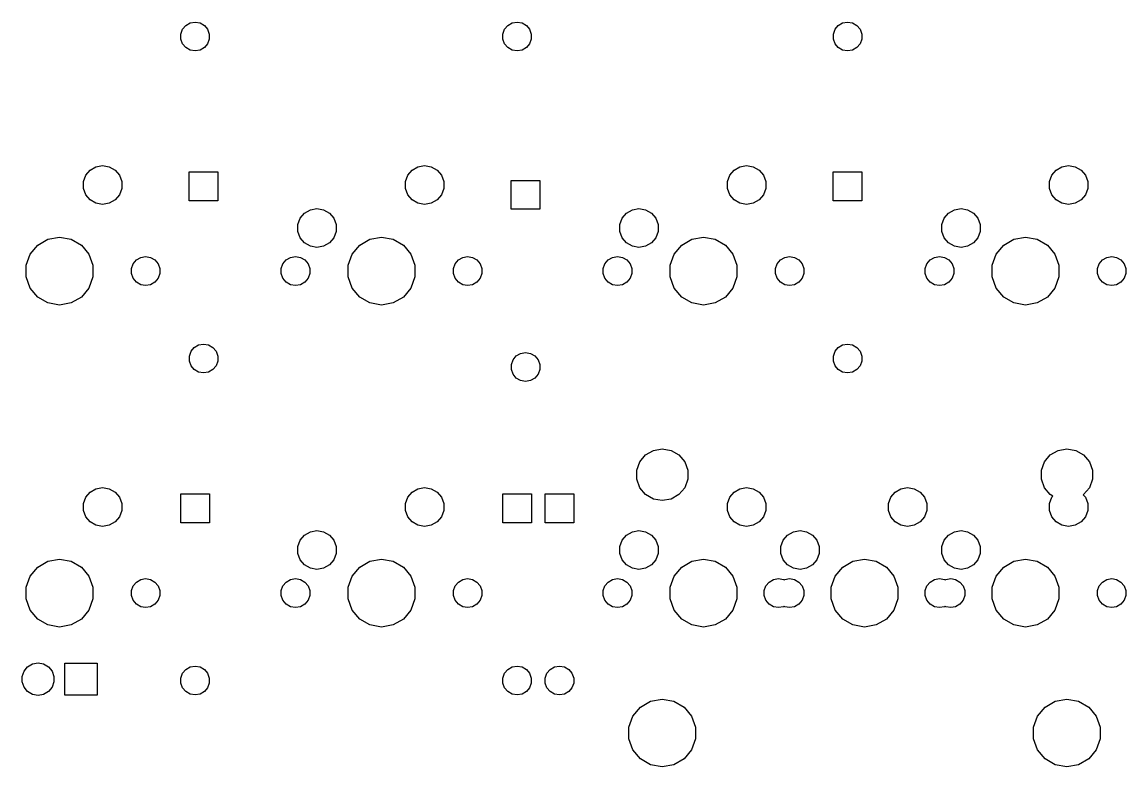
# Model space of a CAD drawing. Extents: x 16 to 275, y -108 to -13.
# Drawn here: x 76.8 to 141.9, y -108.3 to -64.3 of the extents above; entities that cross this region are included whole.
import ezdxf

# ---------------------------------------------------------------- set-up
doc = ezdxf.new("R2010")
doc.units = 0
doc.header["$MEASUREMENT"] = 0
doc.layers.add('BLACK', color=7, linetype='CONTINUOUS')

msp = doc.modelspace()

# ---------------------------------------------------------------- linework, layer by layer
at = {"layer": 'Black'}
for p, q in [((86.4492, -64.5072), (86.7058, -64.3591)), ((86.7058, -64.3591), (86.9975, -64.3076)), ((86.9975, -64.3076), (87.2892, -64.3591)), ((87.2892, -64.3591), (87.5457, -64.5072)), ((105.449, -64.5072), (105.706, -64.3591)), ((105.706, -64.3591), (105.997, -64.3076)), ((105.997, -64.3076), (106.289, -64.3591)), ((106.289, -64.3591), (106.546, -64.5072)), ((124.949, -64.5072), (125.206, -64.3591)), ((125.206, -64.3591), (125.497, -64.3076)), ((125.497, -64.3076), (125.789, -64.3591)), ((125.789, -64.3591), (126.046, -64.5072)), ((86.1575, -65.0124), (86.2588, -64.7341)), ((86.1575, -65.3086), (86.1575, -65.0124)), ((86.2588, -64.7341), (86.4492, -64.5072)), ((87.5457, -64.5072), (87.7361, -64.7341)), ((87.7361, -64.7341), (87.8374, -65.0124)), ((87.8374, -65.0124), (87.8374, -65.3086)), ((105.158, -65.0124), (105.259, -64.7341)), ((105.158, -65.3086), (105.158, -65.0124)), ((105.259, -64.7341), (105.449, -64.5072)), ((106.546, -64.5072), (106.736, -64.7341)), ((106.736, -64.7341), (106.837, -65.0124)), ((106.837, -65.0124), (106.837, -65.3086)), ((124.658, -65.0124), (124.759, -64.7341)), ((124.658, -65.3086), (124.658, -65.0124)), ((124.759, -64.7341), (124.949, -64.5072)), ((126.046, -64.5072), (126.236, -64.7341)), ((126.236, -64.7341), (126.337, -65.0124)), ((126.337, -65.0124), (126.337, -65.3086)), ((86.2588, -65.587), (86.1575, -65.3086)), ((86.4492, -65.8139), (86.2588, -65.587)), ((87.7361, -65.587), (87.5457, -65.8139)), ((87.8374, -65.3086), (87.7361, -65.587)), ((105.259, -65.587), (105.158, -65.3086)), ((105.449, -65.8139), (105.259, -65.587)), ((106.736, -65.587), (106.546, -65.8139)), ((106.837, -65.3086), (106.736, -65.587)), ((124.759, -65.587), (124.658, -65.3086)), ((124.949, -65.8139), (124.759, -65.587)), ((126.236, -65.587), (126.046, -65.8139)), ((126.337, -65.3086), (126.236, -65.587)), ((86.7058, -65.962), (86.4492, -65.8139)), ((86.9975, -66.0134), (86.7058, -65.962)), ((87.2892, -65.962), (86.9975, -66.0134)), ((87.5457, -65.8139), (87.2892, -65.962)), ((105.706, -65.962), (105.449, -65.8139)), ((105.997, -66.0134), (105.706, -65.962)), ((106.289, -65.962), (105.997, -66.0134)), ((106.546, -65.8139), (106.289, -65.962)), ((125.206, -65.962), (124.949, -65.8139)), ((125.497, -66.0134), (125.206, -65.962)), ((125.789, -65.962), (125.497, -66.0134)), ((126.046, -65.8139), (125.789, -65.962)), ((80.8025, -73.0411), (81.1476, -72.8418)), ((81.1476, -72.8418), (81.54, -72.7726)), ((81.54, -72.7726), (81.9324, -72.8418)), ((81.9324, -72.8418), (82.2775, -73.0411)), ((99.8025, -73.0411), (100.148, -72.8418)), ((100.148, -72.8418), (100.54, -72.7726)), ((100.54, -72.7726), (100.932, -72.8418)), ((100.932, -72.8418), (101.278, -73.0411)), ((118.802, -73.0411), (119.148, -72.8418)), ((119.148, -72.8418), (119.54, -72.7726)), ((119.54, -72.7726), (119.932, -72.8418)), ((119.932, -72.8418), (120.278, -73.0411)), ((137.802, -73.0411), (138.148, -72.8418)), ((138.148, -72.8418), (138.54, -72.7726)), ((138.54, -72.7726), (138.932, -72.8418)), ((138.932, -72.8418), (139.278, -73.0411)), ((80.4101, -73.7208), (80.5464, -73.3463)), ((80.5464, -73.3463), (80.8025, -73.0411)), ((82.2775, -73.0411), (82.5336, -73.3463)), ((82.5336, -73.3463), (82.6699, -73.7208)), ((86.6478, -74.8501), (86.6478, -73.1509)), ((86.6478, -73.1509), (88.3471, -73.1509)), ((88.3471, -73.1509), (88.3471, -74.8501)), ((99.4101, -73.7208), (99.5464, -73.3463)), ((99.5464, -73.3463), (99.8025, -73.0411)), ((101.278, -73.0411), (101.534, -73.3463)), ((101.534, -73.3463), (101.67, -73.7208)), ((118.41, -73.7208), (118.546, -73.3463)), ((118.546, -73.3463), (118.802, -73.0411)), ((120.278, -73.0411), (120.534, -73.3463)), ((120.534, -73.3463), (120.67, -73.7208)), ((124.648, -74.8501), (124.648, -73.1509)), ((124.648, -73.1509), (126.347, -73.1509)), ((126.347, -73.1509), (126.347, -74.8501)), ((137.41, -73.7208), (137.546, -73.3463)), ((137.546, -73.3463), (137.802, -73.0411)), ((139.278, -73.0411), (139.534, -73.3463)), ((139.534, -73.3463), (139.67, -73.7208)), ((80.4101, -74.1192), (80.4101, -73.7208)), ((80.5464, -74.4937), (80.4101, -74.1192)), ((82.6699, -74.1192), (82.5336, -74.4937)), ((82.6699, -73.7208), (82.6699, -74.1192)), ((99.4101, -74.1192), (99.4101, -73.7208)), ((99.5464, -74.4937), (99.4101, -74.1192)), ((101.67, -74.1192), (101.534, -74.4937)), ((101.67, -73.7208), (101.67, -74.1192)), ((105.648, -75.3501), (105.648, -73.6509)), ((105.648, -73.6509), (107.347, -73.6509)), ((107.347, -73.6509), (107.347, -75.3501)), ((118.41, -74.1192), (118.41, -73.7208)), ((118.546, -74.4937), (118.41, -74.1192)), ((120.67, -74.1192), (120.534, -74.4937)), ((120.67, -73.7208), (120.67, -74.1192)), ((137.41, -74.1192), (137.41, -73.7208)), ((137.546, -74.4937), (137.41, -74.1192)), ((139.67, -74.1192), (139.534, -74.4937)), ((139.67, -73.7208), (139.67, -74.1192)), ((80.8025, -74.7989), (80.5464, -74.4937)), ((81.1476, -74.9982), (80.8025, -74.7989)), ((82.2775, -74.7989), (81.9324, -74.9982)), ((82.5336, -74.4937), (82.2775, -74.7989)), ((88.3471, -74.8501), (86.6478, -74.8501)), ((99.8025, -74.7989), (99.5464, -74.4937)), ((100.148, -74.9982), (99.8025, -74.7989)), ((101.278, -74.7989), (100.932, -74.9982)), ((101.534, -74.4937), (101.278, -74.7989)), ((118.802, -74.7989), (118.546, -74.4937)), ((119.148, -74.9982), (118.802, -74.7989)), ((120.278, -74.7989), (119.932, -74.9982)), ((120.534, -74.4937), (120.278, -74.7989)), ((126.347, -74.8501), (124.648, -74.8501)), ((137.802, -74.7989), (137.546, -74.4937)), ((138.148, -74.9982), (137.802, -74.7989)), ((139.278, -74.7989), (138.932, -74.9982)), ((139.534, -74.4937), (139.278, -74.7989)), ((81.54, -75.0674), (81.1476, -74.9982)), ((81.9324, -74.9982), (81.54, -75.0674)), ((93.4525, -75.5811), (93.7976, -75.3818)), ((93.7976, -75.3818), (94.19, -75.3126)), ((94.19, -75.3126), (94.5824, -75.3818)), ((94.5824, -75.3818), (94.9275, -75.5811)), ((100.54, -75.0674), (100.148, -74.9982)), ((100.932, -74.9982), (100.54, -75.0674)), ((107.347, -75.3501), (105.648, -75.3501)), ((112.452, -75.5811), (112.798, -75.3818)), ((112.798, -75.3818), (113.19, -75.3126)), ((113.19, -75.3126), (113.582, -75.3818)), ((113.582, -75.3818), (113.928, -75.5811)), ((119.54, -75.0674), (119.148, -74.9982)), ((119.932, -74.9982), (119.54, -75.0674)), ((131.452, -75.5811), (131.798, -75.3818)), ((131.798, -75.3818), (132.19, -75.3126)), ((132.19, -75.3126), (132.582, -75.3818)), ((132.582, -75.3818), (132.928, -75.5811)), ((138.54, -75.0674), (138.148, -74.9982)), ((138.932, -74.9982), (138.54, -75.0674)), ((93.0601, -76.2608), (93.1964, -75.8863)), ((93.1964, -75.8863), (93.4525, -75.5811)), ((94.9275, -75.5811), (95.1836, -75.8863)), ((95.1836, -75.8863), (95.3199, -76.2608)), ((112.06, -76.2608), (112.196, -75.8863)), ((112.196, -75.8863), (112.452, -75.5811)), ((113.928, -75.5811), (114.184, -75.8863)), ((114.184, -75.8863), (114.32, -76.2608)), ((131.06, -76.2608), (131.196, -75.8863)), ((131.196, -75.8863), (131.452, -75.5811)), ((132.928, -75.5811), (133.184, -75.8863)), ((133.184, -75.8863), (133.32, -76.2608)), ((93.0601, -76.6592), (93.0601, -76.2608)), ((93.1964, -77.0337), (93.0601, -76.6592)), ((95.3199, -76.6592), (95.1836, -77.0337)), ((95.3199, -76.2608), (95.3199, -76.6592)), ((112.06, -76.6592), (112.06, -76.2608)), ((112.196, -77.0337), (112.06, -76.6592)), ((114.32, -76.6592), (114.184, -77.0337)), ((114.32, -76.2608), (114.32, -76.6592)), ((131.06, -76.6592), (131.06, -76.2608)), ((131.196, -77.0337), (131.06, -76.6592)), ((133.32, -76.6592), (133.184, -77.0337)), ((133.32, -76.2608), (133.32, -76.6592)), ((77.2666, -77.9992), (77.7134, -77.4667)), ((77.7134, -77.4667), (78.3154, -77.1192)), ((78.3154, -77.1192), (79, -76.9985)), ((79, -76.9985), (79.6846, -77.1192)), ((79.6846, -77.1192), (80.2865, -77.4667)), ((80.2865, -77.4667), (80.7334, -77.9992)), ((93.4525, -77.3389), (93.1964, -77.0337)), ((93.7976, -77.5382), (93.4525, -77.3389)), ((94.9275, -77.3389), (94.5824, -77.5382)), ((95.1836, -77.0337), (94.9275, -77.3389)), ((96.2666, -77.9992), (96.7134, -77.4667)), ((96.7134, -77.4667), (97.3154, -77.1192)), ((97.3154, -77.1192), (98, -76.9985)), ((98, -76.9985), (98.6846, -77.1192)), ((98.6846, -77.1192), (99.2865, -77.4667)), ((99.2865, -77.4667), (99.7334, -77.9992)), ((112.452, -77.3389), (112.196, -77.0337)), ((112.798, -77.5382), (112.452, -77.3389)), ((113.928, -77.3389), (113.582, -77.5382)), ((114.184, -77.0337), (113.928, -77.3389)), ((115.267, -77.9992), (115.713, -77.4667)), ((115.713, -77.4667), (116.315, -77.1192)), ((116.315, -77.1192), (117, -76.9985)), ((117, -76.9985), (117.685, -77.1192)), ((117.685, -77.1192), (118.287, -77.4667)), ((118.287, -77.4667), (118.733, -77.9992)), ((131.452, -77.3389), (131.196, -77.0337)), ((131.798, -77.5382), (131.452, -77.3389)), ((132.928, -77.3389), (132.582, -77.5382)), ((133.184, -77.0337), (132.928, -77.3389)), ((134.267, -77.9992), (134.713, -77.4667)), ((134.713, -77.4667), (135.315, -77.1192)), ((135.315, -77.1192), (136, -76.9985)), ((136, -76.9985), (136.685, -77.1192)), ((136.685, -77.1192), (137.287, -77.4667)), ((137.287, -77.4667), (137.733, -77.9992)), ((77.0289, -78.6524), (77.2666, -77.9992)), ((80.7334, -77.9992), (80.9711, -78.6524)), ((83.7879, -78.1974), (84.08, -78.1458)), ((84.08, -78.1458), (84.3721, -78.1974)), ((92.6279, -78.1974), (92.92, -78.1458)), ((92.92, -78.1458), (93.2121, -78.1974)), ((94.19, -77.6074), (93.7976, -77.5382)), ((94.5824, -77.5382), (94.19, -77.6074)), ((96.0289, -78.6524), (96.2666, -77.9992)), ((99.7334, -77.9992), (99.9711, -78.6524)), ((102.788, -78.1974), (103.08, -78.1458)), ((103.08, -78.1458), (103.372, -78.1974)), ((111.628, -78.1974), (111.92, -78.1458)), ((111.92, -78.1458), (112.212, -78.1974)), ((113.19, -77.6074), (112.798, -77.5382)), ((113.582, -77.5382), (113.19, -77.6074)), ((115.029, -78.6524), (115.267, -77.9992)), ((118.733, -77.9992), (118.971, -78.6524)), ((121.788, -78.1974), (122.08, -78.1458)), ((122.08, -78.1458), (122.372, -78.1974)), ((130.628, -78.1974), (130.92, -78.1458)), ((130.92, -78.1458), (131.212, -78.1974)), ((132.19, -77.6074), (131.798, -77.5382)), ((132.582, -77.5382), (132.19, -77.6074)), ((134.029, -78.6524), (134.267, -77.9992)), ((137.733, -77.9992), (137.971, -78.6524)), ((140.788, -78.1974), (141.08, -78.1458)), ((141.08, -78.1458), (141.372, -78.1974)), ((77.0289, -79.3476), (77.0289, -78.6524)), ((80.9711, -78.6524), (80.9711, -79.3476)), ((83.2388, -78.8517), (83.3403, -78.5729)), ((83.3403, -78.5729), (83.531, -78.3457)), ((83.531, -78.3457), (83.7879, -78.1974)), ((84.3721, -78.1974), (84.629, -78.3457)), ((84.629, -78.3457), (84.8197, -78.5729)), ((84.8197, -78.5729), (84.9212, -78.8517)), ((92.0788, -78.8517), (92.1803, -78.5729)), ((92.1803, -78.5729), (92.371, -78.3457)), ((92.371, -78.3457), (92.6279, -78.1974)), ((93.2121, -78.1974), (93.469, -78.3457)), ((93.469, -78.3457), (93.6597, -78.5729)), ((93.6597, -78.5729), (93.7612, -78.8517)), ((96.0289, -79.3476), (96.0289, -78.6524)), ((99.9711, -78.6524), (99.9711, -79.3476)), ((102.239, -78.8517), (102.34, -78.5729)), ((102.34, -78.5729), (102.531, -78.3457)), ((102.531, -78.3457), (102.788, -78.1974)), ((103.372, -78.1974), (103.629, -78.3457)), ((103.629, -78.3457), (103.82, -78.5729)), ((103.82, -78.5729), (103.921, -78.8517)), ((111.079, -78.8517), (111.18, -78.5729)), ((111.18, -78.5729), (111.371, -78.3457)), ((111.371, -78.3457), (111.628, -78.1974)), ((112.212, -78.1974), (112.469, -78.3457)), ((112.469, -78.3457), (112.66, -78.5729)), ((112.66, -78.5729), (112.761, -78.8517)), ((115.029, -79.3476), (115.029, -78.6524)), ((118.971, -78.6524), (118.971, -79.3476)), ((121.239, -78.8517), (121.34, -78.5729)), ((121.34, -78.5729), (121.531, -78.3457)), ((121.531, -78.3457), (121.788, -78.1974)), ((122.372, -78.1974), (122.629, -78.3457)), ((122.629, -78.3457), (122.82, -78.5729)), ((122.82, -78.5729), (122.921, -78.8517)), ((130.079, -78.8517), (130.18, -78.5729)), ((130.18, -78.5729), (130.371, -78.3457)), ((130.371, -78.3457), (130.628, -78.1974)), ((131.212, -78.1974), (131.469, -78.3457)), ((131.469, -78.3457), (131.66, -78.5729)), ((131.66, -78.5729), (131.761, -78.8517)), ((134.029, -79.3476), (134.029, -78.6524)), ((137.971, -78.6524), (137.971, -79.3476)), ((140.239, -78.8517), (140.34, -78.5729)), ((140.34, -78.5729), (140.531, -78.3457)), ((140.531, -78.3457), (140.788, -78.1974)), ((141.372, -78.1974), (141.629, -78.3457)), ((141.629, -78.3457), (141.82, -78.5729)), ((141.82, -78.5729), (141.921, -78.8517)), ((77.2666, -80.0008), (77.0289, -79.3476)), ((80.9711, -79.3476), (80.7334, -80.0008)), ((83.2388, -79.1483), (83.2388, -78.8517)), ((83.3403, -79.4271), (83.2388, -79.1483)), ((83.531, -79.6543), (83.3403, -79.4271)), ((84.8197, -79.4271), (84.629, -79.6543)), ((84.9212, -79.1483), (84.8197, -79.4271)), ((84.9212, -78.8517), (84.9212, -79.1483)), ((92.0788, -79.1483), (92.0788, -78.8517)), ((92.1803, -79.4271), (92.0788, -79.1483)), ((92.371, -79.6543), (92.1803, -79.4271)), ((93.6597, -79.4271), (93.469, -79.6543)), ((93.7612, -79.1483), (93.6597, -79.4271)), ((93.7612, -78.8517), (93.7612, -79.1483)), ((96.2666, -80.0008), (96.0289, -79.3476)), ((99.9711, -79.3476), (99.7334, -80.0008)), ((102.239, -79.1483), (102.239, -78.8517)), ((102.34, -79.4271), (102.239, -79.1483)), ((102.531, -79.6543), (102.34, -79.4271)), ((103.82, -79.4271), (103.629, -79.6543)), ((103.921, -79.1483), (103.82, -79.4271)), ((103.921, -78.8517), (103.921, -79.1483)), ((111.079, -79.1483), (111.079, -78.8517)), ((111.18, -79.4271), (111.079, -79.1483)), ((111.371, -79.6543), (111.18, -79.4271)), ((112.66, -79.4271), (112.469, -79.6543)), ((112.761, -79.1483), (112.66, -79.4271)), ((112.761, -78.8517), (112.761, -79.1483)), ((115.267, -80.0008), (115.029, -79.3476)), ((118.971, -79.3476), (118.733, -80.0008)), ((121.239, -79.1483), (121.239, -78.8517)), ((121.34, -79.4271), (121.239, -79.1483)), ((121.531, -79.6543), (121.34, -79.4271)), ((122.82, -79.4271), (122.629, -79.6543)), ((122.921, -79.1483), (122.82, -79.4271)), ((122.921, -78.8517), (122.921, -79.1483)), ((130.079, -79.1483), (130.079, -78.8517)), ((130.18, -79.4271), (130.079, -79.1483)), ((130.371, -79.6543), (130.18, -79.4271)), ((131.66, -79.4271), (131.469, -79.6543)), ((131.761, -79.1483), (131.66, -79.4271)), ((131.761, -78.8517), (131.761, -79.1483)), ((134.267, -80.0008), (134.029, -79.3476)), ((137.971, -79.3476), (137.733, -80.0008)), ((140.239, -79.1483), (140.239, -78.8517)), ((140.34, -79.4271), (140.239, -79.1483)), ((140.531, -79.6543), (140.34, -79.4271)), ((141.82, -79.4271), (141.629, -79.6543)), ((141.921, -79.1483), (141.82, -79.4271)), ((141.921, -78.8517), (141.921, -79.1483)), ((77.7134, -80.5332), (77.2666, -80.0008)), ((80.7334, -80.0008), (80.2865, -80.5332)), ((83.7879, -79.8026), (83.531, -79.6543)), ((84.08, -79.8541), (83.7879, -79.8026)), ((84.3721, -79.8026), (84.08, -79.8541)), ((84.629, -79.6543), (84.3721, -79.8026)), ((92.6279, -79.8026), (92.371, -79.6543)), ((92.92, -79.8541), (92.6279, -79.8026)), ((93.2121, -79.8026), (92.92, -79.8541)), ((93.469, -79.6543), (93.2121, -79.8026)), ((96.7134, -80.5332), (96.2666, -80.0008)), ((99.7334, -80.0008), (99.2865, -80.5332)), ((102.788, -79.8026), (102.531, -79.6543)), ((103.08, -79.8541), (102.788, -79.8026)), ((103.372, -79.8026), (103.08, -79.8541)), ((103.629, -79.6543), (103.372, -79.8026)), ((111.628, -79.8026), (111.371, -79.6543)), ((111.92, -79.8541), (111.628, -79.8026)), ((112.212, -79.8026), (111.92, -79.8541)), ((112.469, -79.6543), (112.212, -79.8026)), ((115.713, -80.5332), (115.267, -80.0008)), ((118.733, -80.0008), (118.287, -80.5332)), ((121.788, -79.8026), (121.531, -79.6543)), ((122.08, -79.8541), (121.788, -79.8026)), ((122.372, -79.8026), (122.08, -79.8541)), ((122.629, -79.6543), (122.372, -79.8026)), ((130.628, -79.8026), (130.371, -79.6543)), ((130.92, -79.8541), (130.628, -79.8026)), ((131.212, -79.8026), (130.92, -79.8541)), ((131.469, -79.6543), (131.212, -79.8026)), ((134.713, -80.5332), (134.267, -80.0008)), ((137.733, -80.0008), (137.287, -80.5332)), ((140.788, -79.8026), (140.531, -79.6543)), ((141.08, -79.8541), (140.788, -79.8026)), ((141.372, -79.8026), (141.08, -79.8541)), ((141.629, -79.6543), (141.372, -79.8026)), ((78.3154, -80.8808), (77.7134, -80.5332)), ((80.2865, -80.5332), (79.6846, -80.8808)), ((97.3154, -80.8808), (96.7134, -80.5332)), ((99.2865, -80.5332), (98.6846, -80.8808)), ((116.315, -80.8808), (115.713, -80.5332)), ((118.287, -80.5332), (117.685, -80.8808)), ((135.315, -80.8808), (134.713, -80.5332)), ((137.287, -80.5332), (136.685, -80.8808)), ((79, -81.0015), (78.3154, -80.8808)), ((79.6846, -80.8808), (79, -81.0015)), ((98, -81.0015), (97.3154, -80.8808)), ((98.6846, -80.8808), (98, -81.0015)), ((117, -81.0015), (116.315, -80.8808)), ((117.685, -80.8808), (117, -81.0015)), ((136, -81.0015), (135.315, -80.8808)), ((136.685, -80.8808), (136, -81.0015)), ((86.9492, -83.5072), (87.2058, -83.3591)), ((87.2058, -83.3591), (87.4975, -83.3076)), ((87.4975, -83.3076), (87.7892, -83.3591)), ((87.7892, -83.3591), (88.0457, -83.5072)), ((124.949, -83.5072), (125.206, -83.3591)), ((125.206, -83.3591), (125.497, -83.3076)), ((125.497, -83.3076), (125.789, -83.3591)), ((125.789, -83.3591), (126.046, -83.5072)), ((86.6575, -84.0124), (86.7588, -83.7341)), ((86.6575, -84.3086), (86.6575, -84.0124)), ((86.7588, -83.7341), (86.9492, -83.5072)), ((88.0457, -83.5072), (88.2361, -83.7341)), ((88.2361, -83.7341), (88.3374, -84.0124)), ((88.3374, -84.0124), (88.3374, -84.3086)), ((105.759, -84.2341), (105.949, -84.0072)), ((105.949, -84.0072), (106.206, -83.8591)), ((106.206, -83.8591), (106.497, -83.8076)), ((106.497, -83.8076), (106.789, -83.8591)), ((106.789, -83.8591), (107.046, -84.0072)), ((107.046, -84.0072), (107.236, -84.2341)), ((124.658, -84.0124), (124.759, -83.7341)), ((124.658, -84.3086), (124.658, -84.0124)), ((124.759, -83.7341), (124.949, -83.5072)), ((126.046, -83.5072), (126.236, -83.7341)), ((126.236, -83.7341), (126.337, -84.0124)), ((126.337, -84.0124), (126.337, -84.3086)), ((86.7588, -84.587), (86.6575, -84.3086)), ((86.9492, -84.8139), (86.7588, -84.587)), ((88.2361, -84.587), (88.0457, -84.8139)), ((88.3374, -84.3086), (88.2361, -84.587)), ((105.658, -84.5124), (105.759, -84.2341)), ((105.658, -84.8086), (105.658, -84.5124)), ((107.236, -84.2341), (107.337, -84.5124)), ((107.337, -84.5124), (107.337, -84.8086)), ((124.759, -84.587), (124.658, -84.3086)), ((124.949, -84.8139), (124.759, -84.587)), ((126.236, -84.587), (126.046, -84.8139)), ((126.337, -84.3086), (126.236, -84.587)), ((87.2058, -84.962), (86.9492, -84.8139)), ((87.4975, -85.0134), (87.2058, -84.962)), ((87.7892, -84.962), (87.4975, -85.0134)), ((88.0457, -84.8139), (87.7892, -84.962)), ((105.759, -85.087), (105.658, -84.8086)), ((105.949, -85.3139), (105.759, -85.087)), ((106.206, -85.462), (105.949, -85.3139)), ((107.046, -85.3139), (106.789, -85.462)), ((107.236, -85.087), (107.046, -85.3139)), ((107.337, -84.8086), (107.236, -85.087)), ((125.206, -84.962), (124.949, -84.8139)), ((125.497, -85.0134), (125.206, -84.962)), ((125.789, -84.962), (125.497, -85.0134)), ((126.046, -84.8139), (125.789, -84.962)), ((106.497, -85.5134), (106.206, -85.462)), ((106.789, -85.462), (106.497, -85.5134)), ((113.237, -90.2501), (113.579, -89.8431)), ((113.579, -89.8431), (114.039, -89.5774)), ((114.039, -89.5774), (114.562, -89.4852)), ((114.562, -89.4852), (115.085, -89.5774)), ((115.085, -89.5774), (115.545, -89.8431)), ((115.545, -89.8431), (115.887, -90.2501)), ((137.113, -90.2501), (137.455, -89.8431)), ((137.455, -89.8431), (137.915, -89.5774)), ((137.915, -89.5774), (138.438, -89.4852)), ((138.438, -89.4852), (138.961, -89.5774)), ((138.961, -89.5774), (139.421, -89.8431)), ((139.421, -89.8431), (139.763, -90.2501)), ((113.055, -90.7493), (113.237, -90.2501)), ((115.887, -90.2501), (116.069, -90.7493)), ((136.931, -90.7493), (137.113, -90.2501)), ((139.763, -90.2501), (139.945, -90.7493)), ((113.055, -91.2807), (113.055, -90.7493)), ((116.069, -90.7493), (116.069, -91.2807)), ((136.931, -91.2807), (136.931, -90.7493)), ((139.945, -90.7493), (139.945, -91.2807)), ((81.1476, -91.8418), (81.54, -91.7726)), ((81.54, -91.7726), (81.9324, -91.8418)), ((100.148, -91.8418), (100.54, -91.7726)), ((100.54, -91.7726), (100.932, -91.8418)), ((113.237, -91.7799), (113.055, -91.2807)), ((113.579, -92.1869), (113.237, -91.7799)), ((115.887, -91.7799), (115.545, -92.1869)), ((116.069, -91.2807), (115.887, -91.7799)), ((119.148, -91.8418), (119.54, -91.7726)), ((119.54, -91.7726), (119.932, -91.8418)), ((128.648, -91.8418), (129.04, -91.7726)), ((129.04, -91.7726), (129.432, -91.8418)), ((137.113, -91.7799), (136.931, -91.2807)), ((137.455, -92.1869), (137.113, -91.7799)), ((139.763, -91.7799), (139.421, -92.1869)), ((139.945, -91.2807), (139.763, -91.7799)), ((80.4101, -92.7208), (80.5464, -92.3463)), ((80.5464, -92.3463), (80.8025, -92.0411)), ((80.8025, -92.0411), (81.1476, -91.8418)), ((81.9324, -91.8418), (82.2775, -92.0411)), ((82.2775, -92.0411), (82.5336, -92.3463)), ((82.5336, -92.3463), (82.6699, -92.7208)), ((86.1478, -93.8501), (86.1478, -92.1509)), ((86.1478, -92.1509), (87.8471, -92.1509)), ((87.8471, -92.1509), (87.8471, -93.8501)), ((99.4101, -92.7208), (99.5464, -92.3463)), ((99.5464, -92.3463), (99.8025, -92.0411)), ((99.8025, -92.0411), (100.148, -91.8418)), ((100.932, -91.8418), (101.278, -92.0411)), ((101.278, -92.0411), (101.534, -92.3463)), ((101.534, -92.3463), (101.67, -92.7208)), ((105.148, -93.8501), (105.148, -92.1509)), ((105.148, -92.1509), (106.847, -92.1509)), ((106.847, -92.1509), (106.847, -93.8501)), ((107.648, -93.8501), (107.648, -92.1509)), ((107.648, -92.1509), (109.347, -92.1509)), ((109.347, -92.1509), (109.347, -93.8501)), ((114.039, -92.4526), (113.579, -92.1869)), ((114.562, -92.5448), (114.039, -92.4526)), ((115.085, -92.4526), (114.562, -92.5448)), ((115.545, -92.1869), (115.085, -92.4526)), ((118.41, -92.7208), (118.546, -92.3463)), ((118.546, -92.3463), (118.802, -92.0411)), ((118.802, -92.0411), (119.148, -91.8418)), ((119.932, -91.8418), (120.278, -92.0411)), ((120.278, -92.0411), (120.534, -92.3463)), ((120.534, -92.3463), (120.67, -92.7208)), ((127.91, -92.7208), (128.046, -92.3463)), ((128.046, -92.3463), (128.302, -92.0411)), ((128.302, -92.0411), (128.648, -91.8418)), ((129.432, -91.8418), (129.778, -92.0411)), ((129.778, -92.0411), (130.034, -92.3463)), ((130.034, -92.3463), (130.17, -92.7208)), ((137.41, -92.7208), (137.546, -92.3463)), ((137.607, -92.2746), (137.455, -92.1869)), ((137.546, -92.3463), (137.607, -92.2746)), ((139.421, -92.1869), (139.407, -92.1953)), ((139.407, -92.1953), (139.534, -92.3463)), ((139.534, -92.3463), (139.67, -92.7208)), ((80.4101, -93.1192), (80.4101, -92.7208)), ((80.5464, -93.4937), (80.4101, -93.1192)), ((82.6699, -93.1192), (82.5336, -93.4937)), ((82.6699, -92.7208), (82.6699, -93.1192)), ((99.4101, -93.1192), (99.4101, -92.7208)), ((99.5464, -93.4937), (99.4101, -93.1192)), ((101.67, -93.1192), (101.534, -93.4937)), ((101.67, -92.7208), (101.67, -93.1192)), ((118.41, -93.1192), (118.41, -92.7208)), ((118.546, -93.4937), (118.41, -93.1192)), ((120.67, -93.1192), (120.534, -93.4937)), ((120.67, -92.7208), (120.67, -93.1192)), ((127.91, -93.1192), (127.91, -92.7208)), ((128.046, -93.4937), (127.91, -93.1192)), ((130.17, -93.1192), (130.034, -93.4937)), ((130.17, -92.7208), (130.17, -93.1192)), ((137.41, -93.1192), (137.41, -92.7208)), ((137.546, -93.4937), (137.41, -93.1192)), ((139.67, -93.1192), (139.534, -93.4937)), ((139.67, -92.7208), (139.67, -93.1192)), ((80.8025, -93.7989), (80.5464, -93.4937)), ((82.5336, -93.4937), (82.2775, -93.7989)), ((99.8025, -93.7989), (99.5464, -93.4937)), ((101.534, -93.4937), (101.278, -93.7989)), ((118.802, -93.7989), (118.546, -93.4937)), ((120.534, -93.4937), (120.278, -93.7989)), ((128.302, -93.7989), (128.046, -93.4937)), ((130.034, -93.4937), (129.778, -93.7989)), ((137.802, -93.7989), (137.546, -93.4937)), ((139.534, -93.4937), (139.278, -93.7989)), ((81.1476, -93.9982), (80.8025, -93.7989)), ((81.54, -94.0674), (81.1476, -93.9982)), ((81.9324, -93.9982), (81.54, -94.0674)), ((82.2775, -93.7989), (81.9324, -93.9982)), ((87.8471, -93.8501), (86.1478, -93.8501)), ((93.4525, -94.5811), (93.7976, -94.3818)), ((93.7976, -94.3818), (94.19, -94.3126)), ((94.19, -94.3126), (94.5824, -94.3818)), ((94.5824, -94.3818), (94.9275, -94.5811)), ((100.148, -93.9982), (99.8025, -93.7989)), ((100.54, -94.0674), (100.148, -93.9982)), ((100.932, -93.9982), (100.54, -94.0674)), ((101.278, -93.7989), (100.932, -93.9982)), ((106.847, -93.8501), (105.148, -93.8501)), ((109.347, -93.8501), (107.648, -93.8501)), ((112.452, -94.5811), (112.798, -94.3818)), ((112.798, -94.3818), (113.19, -94.3126)), ((113.19, -94.3126), (113.582, -94.3818)), ((113.582, -94.3818), (113.928, -94.5811)), ((119.148, -93.9982), (118.802, -93.7989)), ((119.54, -94.0674), (119.148, -93.9982)), ((119.932, -93.9982), (119.54, -94.0674)), ((120.278, -93.7989), (119.932, -93.9982)), ((121.952, -94.5811), (122.298, -94.3818)), ((122.298, -94.3818), (122.69, -94.3126)), ((122.69, -94.3126), (123.082, -94.3818)), ((123.082, -94.3818), (123.428, -94.5811)), ((128.648, -93.9982), (128.302, -93.7989)), ((129.04, -94.0674), (128.648, -93.9982)), ((129.432, -93.9982), (129.04, -94.0674)), ((129.778, -93.7989), (129.432, -93.9982)), ((131.452, -94.5811), (131.798, -94.3818)), ((131.798, -94.3818), (132.19, -94.3126)), ((132.19, -94.3126), (132.582, -94.3818)), ((132.582, -94.3818), (132.928, -94.5811)), ((138.148, -93.9982), (137.802, -93.7989)), ((138.54, -94.0674), (138.148, -93.9982)), ((138.932, -93.9982), (138.54, -94.0674)), ((139.278, -93.7989), (138.932, -93.9982)), ((93.0601, -95.2608), (93.1964, -94.8863)), ((93.1964, -94.8863), (93.4525, -94.5811)), ((94.9275, -94.5811), (95.1836, -94.8863)), ((95.1836, -94.8863), (95.3199, -95.2608)), ((112.06, -95.2608), (112.196, -94.8863)), ((112.196, -94.8863), (112.452, -94.5811)), ((113.928, -94.5811), (114.184, -94.8863)), ((114.184, -94.8863), (114.32, -95.2608)), ((121.56, -95.2608), (121.696, -94.8863)), ((121.696, -94.8863), (121.952, -94.5811)), ((123.428, -94.5811), (123.684, -94.8863)), ((123.684, -94.8863), (123.82, -95.2608)), ((131.06, -95.2608), (131.196, -94.8863)), ((131.196, -94.8863), (131.452, -94.5811)), ((132.928, -94.5811), (133.184, -94.8863)), ((133.184, -94.8863), (133.32, -95.2608)), ((93.0601, -95.6592), (93.0601, -95.2608)), ((93.1964, -96.0337), (93.0601, -95.6592)), ((95.3199, -95.6592), (95.1836, -96.0337)), ((95.3199, -95.2608), (95.3199, -95.6592)), ((112.06, -95.6592), (112.06, -95.2608)), ((112.196, -96.0337), (112.06, -95.6592)), ((114.32, -95.6592), (114.184, -96.0337)), ((114.32, -95.2608), (114.32, -95.6592)), ((121.56, -95.6592), (121.56, -95.2608)), ((121.696, -96.0337), (121.56, -95.6592)), ((123.82, -95.6592), (123.684, -96.0337)), ((123.82, -95.2608), (123.82, -95.6592)), ((131.06, -95.6592), (131.06, -95.2608)), ((131.196, -96.0337), (131.06, -95.6592)), ((133.32, -95.6592), (133.184, -96.0337)), ((133.32, -95.2608), (133.32, -95.6592)), ((77.7134, -96.4667), (78.3154, -96.1192)), ((78.3154, -96.1192), (79, -95.9985)), ((79, -95.9985), (79.6846, -96.1192)), ((79.6846, -96.1192), (80.2865, -96.4667)), ((93.4525, -96.3389), (93.1964, -96.0337)), ((93.7976, -96.5382), (93.4525, -96.3389)), ((94.9275, -96.3389), (94.5824, -96.5382)), ((95.1836, -96.0337), (94.9275, -96.3389)), ((96.7134, -96.4667), (97.3154, -96.1192)), ((97.3154, -96.1192), (98, -95.9985)), ((98, -95.9985), (98.6846, -96.1192)), ((98.6846, -96.1192), (99.2865, -96.4667)), ((112.452, -96.3389), (112.196, -96.0337)), ((112.798, -96.5382), (112.452, -96.3389)), ((113.928, -96.3389), (113.582, -96.5382)), ((114.184, -96.0337), (113.928, -96.3389)), ((115.713, -96.4667), (116.315, -96.1192)), ((116.315, -96.1192), (117, -95.9985)), ((117, -95.9985), (117.685, -96.1192)), ((117.685, -96.1192), (118.287, -96.4667)), ((121.952, -96.3389), (121.696, -96.0337)), ((122.298, -96.5382), (121.952, -96.3389)), ((123.428, -96.3389), (123.082, -96.5382)), ((123.684, -96.0337), (123.428, -96.3389)), ((125.213, -96.4667), (125.815, -96.1192)), ((125.815, -96.1192), (126.5, -95.9985)), ((126.5, -95.9985), (127.185, -96.1192)), ((127.185, -96.1192), (127.787, -96.4667)), ((131.452, -96.3389), (131.196, -96.0337)), ((131.798, -96.5382), (131.452, -96.3389)), ((132.928, -96.3389), (132.582, -96.5382)), ((133.184, -96.0337), (132.928, -96.3389)), ((134.713, -96.4667), (135.315, -96.1192)), ((135.315, -96.1192), (136, -95.9985)), ((136, -95.9985), (136.685, -96.1192)), ((136.685, -96.1192), (137.287, -96.4667)), ((77.0289, -97.6524), (77.2666, -96.9992)), ((77.2666, -96.9992), (77.7134, -96.4667)), ((80.2865, -96.4667), (80.7334, -96.9992)), ((80.7334, -96.9992), (80.9711, -97.6524)), ((94.19, -96.6074), (93.7976, -96.5382)), ((94.5824, -96.5382), (94.19, -96.6074)), ((96.0289, -97.6524), (96.2666, -96.9992)), ((96.2666, -96.9992), (96.7134, -96.4667)), ((99.2865, -96.4667), (99.7334, -96.9992)), ((99.7334, -96.9992), (99.9711, -97.6524)), ((113.19, -96.6074), (112.798, -96.5382)), ((113.582, -96.5382), (113.19, -96.6074)), ((115.029, -97.6524), (115.267, -96.9992)), ((115.267, -96.9992), (115.713, -96.4667)), ((118.287, -96.4667), (118.733, -96.9992)), ((118.733, -96.9992), (118.971, -97.6524)), ((122.69, -96.6074), (122.298, -96.5382)), ((123.082, -96.5382), (122.69, -96.6074)), ((124.529, -97.6524), (124.767, -96.9992)), ((124.767, -96.9992), (125.213, -96.4667)), ((127.787, -96.4667), (128.233, -96.9992)), ((128.233, -96.9992), (128.471, -97.6524)), ((132.19, -96.6074), (131.798, -96.5382)), ((132.582, -96.5382), (132.19, -96.6074)), ((134.029, -97.6524), (134.267, -96.9992)), ((134.267, -96.9992), (134.713, -96.4667)), ((137.287, -96.4667), (137.733, -96.9992)), ((137.733, -96.9992), (137.971, -97.6524)), ((77.0289, -98.3476), (77.0289, -97.6524)), ((80.9711, -97.6524), (80.9711, -98.3476)), ((83.2388, -97.8517), (83.3403, -97.5729)), ((83.3403, -97.5729), (83.531, -97.3457)), ((83.531, -97.3457), (83.7879, -97.1974)), ((83.7879, -97.1974), (84.08, -97.1458)), ((84.08, -97.1458), (84.3721, -97.1974)), ((84.3721, -97.1974), (84.629, -97.3457)), ((84.629, -97.3457), (84.8197, -97.5729)), ((84.8197, -97.5729), (84.9212, -97.8517)), ((92.0788, -97.8517), (92.1803, -97.5729)), ((92.1803, -97.5729), (92.371, -97.3457)), ((92.371, -97.3457), (92.6279, -97.1974)), ((92.6279, -97.1974), (92.92, -97.1458)), ((92.92, -97.1458), (93.2121, -97.1974)), ((93.2121, -97.1974), (93.469, -97.3457)), ((93.469, -97.3457), (93.6597, -97.5729)), ((93.6597, -97.5729), (93.7612, -97.8517)), ((96.0289, -98.3476), (96.0289, -97.6524)), ((99.9711, -97.6524), (99.9711, -98.3476)), ((102.239, -97.8517), (102.34, -97.5729)), ((102.34, -97.5729), (102.531, -97.3457)), ((102.531, -97.3457), (102.788, -97.1974)), ((102.788, -97.1974), (103.08, -97.1458)), ((103.08, -97.1458), (103.372, -97.1974)), ((103.372, -97.1974), (103.629, -97.3457)), ((103.629, -97.3457), (103.82, -97.5729)), ((103.82, -97.5729), (103.921, -97.8517)), ((111.079, -97.8517), (111.18, -97.5729)), ((111.18, -97.5729), (111.371, -97.3457)), ((111.371, -97.3457), (111.628, -97.1974)), ((111.628, -97.1974), (111.92, -97.1458)), ((111.92, -97.1458), (112.212, -97.1974)), ((112.212, -97.1974), (112.469, -97.3457)), ((112.469, -97.3457), (112.66, -97.5729)), ((112.66, -97.5729), (112.761, -97.8517)), ((115.029, -98.3476), (115.029, -97.6524)), ((118.971, -97.6524), (118.971, -98.3476)), ((120.579, -97.8517), (120.68, -97.5729)), ((120.68, -97.5729), (120.871, -97.3457)), ((120.871, -97.3457), (121.128, -97.1974)), ((121.128, -97.1974), (121.42, -97.1458)), ((121.42, -97.1458), (121.712, -97.1974)), ((121.712, -97.1974), (121.75, -97.2192)), ((121.75, -97.2192), (121.788, -97.1974)), ((121.788, -97.1974), (122.08, -97.1458)), ((122.08, -97.1458), (122.372, -97.1974)), ((122.372, -97.1974), (122.629, -97.3457)), ((122.629, -97.3457), (122.82, -97.5729)), ((122.82, -97.5729), (122.921, -97.8517)), ((124.529, -98.3476), (124.529, -97.6524)), ((128.471, -97.6524), (128.471, -98.3476)), ((130.079, -97.8517), (130.18, -97.5729)), ((130.18, -97.5729), (130.371, -97.3457)), ((130.371, -97.3457), (130.628, -97.1974)), ((130.628, -97.1974), (130.92, -97.1458)), ((130.92, -97.1458), (131.212, -97.1974)), ((131.212, -97.1974), (131.25, -97.2192)), ((131.25, -97.2192), (131.288, -97.1974)), ((131.288, -97.1974), (131.58, -97.1458)), ((131.58, -97.1458), (131.872, -97.1974)), ((131.872, -97.1974), (132.129, -97.3457)), ((132.129, -97.3457), (132.32, -97.5729)), ((132.32, -97.5729), (132.421, -97.8517)), ((134.029, -98.3476), (134.029, -97.6524)), ((137.971, -97.6524), (137.971, -98.3476)), ((140.239, -97.8517), (140.34, -97.5729)), ((140.34, -97.5729), (140.531, -97.3457)), ((140.531, -97.3457), (140.788, -97.1974)), ((140.788, -97.1974), (141.08, -97.1458)), ((141.08, -97.1458), (141.372, -97.1974)), ((141.372, -97.1974), (141.629, -97.3457)), ((141.629, -97.3457), (141.82, -97.5729)), ((141.82, -97.5729), (141.921, -97.8517)), ((77.2666, -99.0008), (77.0289, -98.3476)), ((80.9711, -98.3476), (80.7334, -99.0008)), ((83.2388, -98.1483), (83.2388, -97.8517)), ((83.3403, -98.4271), (83.2388, -98.1483)), ((84.9212, -98.1483), (84.8197, -98.4271)), ((84.9212, -97.8517), (84.9212, -98.1483)), ((92.0788, -98.1483), (92.0788, -97.8517)), ((92.1803, -98.4271), (92.0788, -98.1483)), ((93.7612, -98.1483), (93.6597, -98.4271)), ((93.7612, -97.8517), (93.7612, -98.1483)), ((96.2666, -99.0008), (96.0289, -98.3476)), ((99.9711, -98.3476), (99.7334, -99.0008)), ((102.239, -98.1483), (102.239, -97.8517)), ((102.34, -98.4271), (102.239, -98.1483)), ((103.921, -98.1483), (103.82, -98.4271)), ((103.921, -97.8517), (103.921, -98.1483)), ((111.079, -98.1483), (111.079, -97.8517)), ((111.18, -98.4271), (111.079, -98.1483)), ((112.761, -98.1483), (112.66, -98.4271)), ((112.761, -97.8517), (112.761, -98.1483)), ((115.267, -99.0008), (115.029, -98.3476)), ((118.971, -98.3476), (118.733, -99.0008)), ((120.579, -98.1483), (120.579, -97.8517)), ((120.68, -98.4271), (120.579, -98.1483)), ((122.921, -98.1483), (122.82, -98.4271)), ((122.921, -97.8517), (122.921, -98.1483)), ((124.767, -99.0008), (124.529, -98.3476)), ((128.471, -98.3476), (128.233, -99.0008)), ((130.079, -98.1483), (130.079, -97.8517)), ((130.18, -98.4271), (130.079, -98.1483)), ((132.421, -98.1483), (132.32, -98.4271)), ((132.421, -97.8517), (132.421, -98.1483)), ((134.267, -99.0008), (134.029, -98.3476)), ((137.971, -98.3476), (137.733, -99.0008)), ((140.239, -98.1483), (140.239, -97.8517)), ((140.34, -98.4271), (140.239, -98.1483)), ((141.921, -98.1483), (141.82, -98.4271)), ((141.921, -97.8517), (141.921, -98.1483)), ((77.7134, -99.5332), (77.2666, -99.0008)), ((80.7334, -99.0008), (80.2865, -99.5332)), ((83.531, -98.6543), (83.3403, -98.4271)), ((83.7879, -98.8026), (83.531, -98.6543)), ((84.08, -98.8541), (83.7879, -98.8026)), ((84.3721, -98.8026), (84.08, -98.8541)), ((84.629, -98.6543), (84.3721, -98.8026)), ((84.8197, -98.4271), (84.629, -98.6543)), ((92.371, -98.6543), (92.1803, -98.4271)), ((92.6279, -98.8026), (92.371, -98.6543)), ((92.92, -98.8541), (92.6279, -98.8026)), ((93.2121, -98.8026), (92.92, -98.8541)), ((93.469, -98.6543), (93.2121, -98.8026)), ((93.6597, -98.4271), (93.469, -98.6543)), ((96.7134, -99.5332), (96.2666, -99.0008)), ((99.7334, -99.0008), (99.2865, -99.5332)), ((102.531, -98.6543), (102.34, -98.4271)), ((102.788, -98.8026), (102.531, -98.6543)), ((103.08, -98.8541), (102.788, -98.8026)), ((103.372, -98.8026), (103.08, -98.8541)), ((103.629, -98.6543), (103.372, -98.8026)), ((103.82, -98.4271), (103.629, -98.6543)), ((111.371, -98.6543), (111.18, -98.4271)), ((111.628, -98.8026), (111.371, -98.6543)), ((111.92, -98.8541), (111.628, -98.8026)), ((112.212, -98.8026), (111.92, -98.8541)), ((112.469, -98.6543), (112.212, -98.8026)), ((112.66, -98.4271), (112.469, -98.6543)), ((115.713, -99.5332), (115.267, -99.0008)), ((118.733, -99.0008), (118.287, -99.5332)), ((120.871, -98.6543), (120.68, -98.4271)), ((121.128, -98.8026), (120.871, -98.6543)), ((121.42, -98.8541), (121.128, -98.8026)), ((121.712, -98.8026), (121.42, -98.8541)), ((121.75, -98.7808), (121.712, -98.8026)), ((121.788, -98.8026), (121.75, -98.7808)), ((122.08, -98.8541), (121.788, -98.8026)), ((122.372, -98.8026), (122.08, -98.8541)), ((122.629, -98.6543), (122.372, -98.8026)), ((122.82, -98.4271), (122.629, -98.6543)), ((125.213, -99.5332), (124.767, -99.0008)), ((128.233, -99.0008), (127.787, -99.5332)), ((130.371, -98.6543), (130.18, -98.4271)), ((130.628, -98.8026), (130.371, -98.6543)), ((130.92, -98.8541), (130.628, -98.8026)), ((131.212, -98.8026), (130.92, -98.8541)), ((131.25, -98.7808), (131.212, -98.8026)), ((131.288, -98.8026), (131.25, -98.7808)), ((131.58, -98.8541), (131.288, -98.8026)), ((131.872, -98.8026), (131.58, -98.8541)), ((132.129, -98.6543), (131.872, -98.8026)), ((132.32, -98.4271), (132.129, -98.6543)), ((134.713, -99.5332), (134.267, -99.0008)), ((137.733, -99.0008), (137.287, -99.5332)), ((140.531, -98.6543), (140.34, -98.4271)), ((140.788, -98.8026), (140.531, -98.6543)), ((141.08, -98.8541), (140.788, -98.8026)), ((141.372, -98.8026), (141.08, -98.8541)), ((141.629, -98.6543), (141.372, -98.8026)), ((141.82, -98.4271), (141.629, -98.6543)), ((78.3154, -99.8808), (77.7134, -99.5332)), ((80.2865, -99.5332), (79.6846, -99.8808)), ((97.3154, -99.8808), (96.7134, -99.5332)), ((99.2865, -99.5332), (98.6846, -99.8808)), ((116.315, -99.8808), (115.713, -99.5332)), ((118.287, -99.5332), (117.685, -99.8808)), ((125.815, -99.8808), (125.213, -99.5332)), ((127.787, -99.5332), (127.185, -99.8808)), ((135.315, -99.8808), (134.713, -99.5332)), ((137.287, -99.5332), (136.685, -99.8808)), ((79, -100.002), (78.3154, -99.8808)), ((79.6846, -99.8808), (79, -100.002)), ((98, -100.002), (97.3154, -99.8808)), ((98.6846, -99.8808), (98, -100.002)), ((117, -100.002), (116.315, -99.8808)), ((117.685, -99.8808), (117, -100.002)), ((126.5, -100.002), (125.815, -99.8808)), ((127.185, -99.8808), (126.5, -100.002)), ((136, -100.002), (135.315, -99.8808)), ((136.685, -99.8808), (136, -100.002)), ((77.1154, -102.348), (77.403, -102.182)), ((77.403, -102.182), (77.73, -102.124)), ((77.73, -102.124), (78.057, -102.182)), ((78.057, -102.182), (78.3446, -102.348)), ((79.3175, -104.032), (79.3175, -102.127)), ((79.3175, -102.127), (81.2225, -102.127)), ((81.2225, -102.127), (81.2225, -104.032)), ((76.7884, -102.914), (76.902, -102.602)), ((76.902, -102.602), (77.1154, -102.348)), ((78.3446, -102.348), (78.558, -102.602)), ((78.558, -102.602), (78.6716, -102.914)), ((86.1575, -103.012), (86.2588, -102.734)), ((86.2588, -102.734), (86.4492, -102.507)), ((86.4492, -102.507), (86.7058, -102.359)), ((86.7058, -102.359), (86.9975, -102.308)), ((86.9975, -102.308), (87.2892, -102.359)), ((87.2892, -102.359), (87.5457, -102.507)), ((87.5457, -102.507), (87.7361, -102.734)), ((87.7361, -102.734), (87.8374, -103.012)), ((105.158, -103.012), (105.259, -102.734)), ((105.259, -102.734), (105.449, -102.507)), ((105.449, -102.507), (105.706, -102.359)), ((105.706, -102.359), (105.997, -102.308)), ((105.997, -102.308), (106.289, -102.359)), ((106.289, -102.359), (106.546, -102.507)), ((106.546, -102.507), (106.736, -102.734)), ((106.736, -102.734), (106.837, -103.012)), ((107.658, -103.012), (107.759, -102.734)), ((107.759, -102.734), (107.949, -102.507)), ((107.949, -102.507), (108.206, -102.359)), ((108.206, -102.359), (108.497, -102.308)), ((108.497, -102.308), (108.789, -102.359)), ((108.789, -102.359), (109.046, -102.507)), ((109.046, -102.507), (109.236, -102.734)), ((109.236, -102.734), (109.337, -103.012)), ((76.7884, -103.246), (76.7884, -102.914)), ((76.902, -103.558), (76.7884, -103.246)), ((77.1154, -103.812), (76.902, -103.558)), ((78.558, -103.558), (78.3446, -103.812)), ((78.6716, -103.246), (78.558, -103.558)), ((78.6716, -102.914), (78.6716, -103.246)), ((86.1575, -103.309), (86.1575, -103.012)), ((86.2588, -103.587), (86.1575, -103.309)), ((87.8374, -103.309), (87.7361, -103.587)), ((87.8374, -103.012), (87.8374, -103.309)), ((105.158, -103.309), (105.158, -103.012)), ((105.259, -103.587), (105.158, -103.309)), ((106.837, -103.309), (106.736, -103.587)), ((106.837, -103.012), (106.837, -103.309)), ((107.658, -103.309), (107.658, -103.012)), ((107.759, -103.587), (107.658, -103.309)), ((109.337, -103.309), (109.236, -103.587)), ((109.337, -103.012), (109.337, -103.309)), ((77.403, -103.978), (77.1154, -103.812)), ((77.73, -104.036), (77.403, -103.978)), ((78.057, -103.978), (77.73, -104.036)), ((78.3446, -103.812), (78.057, -103.978)), ((81.2225, -104.032), (79.3175, -104.032)), ((86.4492, -103.814), (86.2588, -103.587)), ((86.7058, -103.962), (86.4492, -103.814)), ((86.9975, -104.013), (86.7058, -103.962)), ((87.2892, -103.962), (86.9975, -104.013)), ((87.5457, -103.814), (87.2892, -103.962)), ((87.7361, -103.587), (87.5457, -103.814)), ((105.449, -103.814), (105.259, -103.587)), ((105.706, -103.962), (105.449, -103.814)), ((105.997, -104.013), (105.706, -103.962)), ((106.289, -103.962), (105.997, -104.013)), ((106.546, -103.814), (106.289, -103.962)), ((106.736, -103.587), (106.546, -103.814)), ((107.949, -103.814), (107.759, -103.587)), ((108.206, -103.962), (107.949, -103.814)), ((108.497, -104.013), (108.206, -103.962)), ((108.789, -103.962), (108.497, -104.013)), ((109.046, -103.814), (108.789, -103.962)), ((109.236, -103.587), (109.046, -103.814)), ((112.829, -105.254), (113.275, -104.722)), ((113.275, -104.722), (113.877, -104.374)), ((113.877, -104.374), (114.562, -104.253)), ((114.562, -104.253), (115.247, -104.374)), ((115.247, -104.374), (115.849, -104.722)), ((115.849, -104.722), (116.295, -105.254)), ((136.705, -105.254), (137.151, -104.722)), ((137.151, -104.722), (137.753, -104.374)), ((137.753, -104.374), (138.438, -104.253)), ((138.438, -104.253), (139.123, -104.374)), ((139.123, -104.374), (139.725, -104.722)), ((139.725, -104.722), (140.171, -105.254)), ((112.591, -105.907), (112.829, -105.254)), ((116.295, -105.254), (116.533, -105.907)), ((136.467, -105.907), (136.705, -105.254)), ((140.171, -105.254), (140.409, -105.907)), ((112.591, -106.603), (112.591, -105.907)), ((116.533, -105.907), (116.533, -106.603)), ((136.467, -106.603), (136.467, -105.907)), ((140.409, -105.907), (140.409, -106.603)), ((112.829, -107.256), (112.591, -106.603)), ((116.533, -106.603), (116.295, -107.256)), ((136.705, -107.256), (136.467, -106.603)), ((140.409, -106.603), (140.171, -107.256)), ((113.275, -107.788), (112.829, -107.256)), ((116.295, -107.256), (115.849, -107.788)), ((137.151, -107.788), (136.705, -107.256)), ((140.171, -107.256), (139.725, -107.788)), ((113.877, -108.136), (113.275, -107.788)), ((115.849, -107.788), (115.247, -108.136)), ((137.753, -108.136), (137.151, -107.788)), ((139.725, -107.788), (139.123, -108.136)), ((114.562, -108.257), (113.877, -108.136)), ((115.247, -108.136), (114.562, -108.257)), ((138.438, -108.257), (137.753, -108.136)), ((139.123, -108.136), (138.438, -108.257))]:
    msp.add_line(p, q, dxfattribs=at)

doc.saveas('drawing.dxf')
